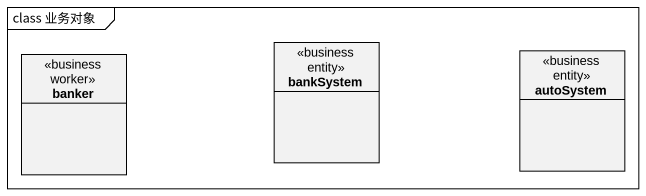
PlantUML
@startuml
mainframe class 业务对象
hide circle
hide empty members
class bankSystem <<business entity>>
class autoSystem <<business entity>>
class banker <<business worker>>
@enduml
